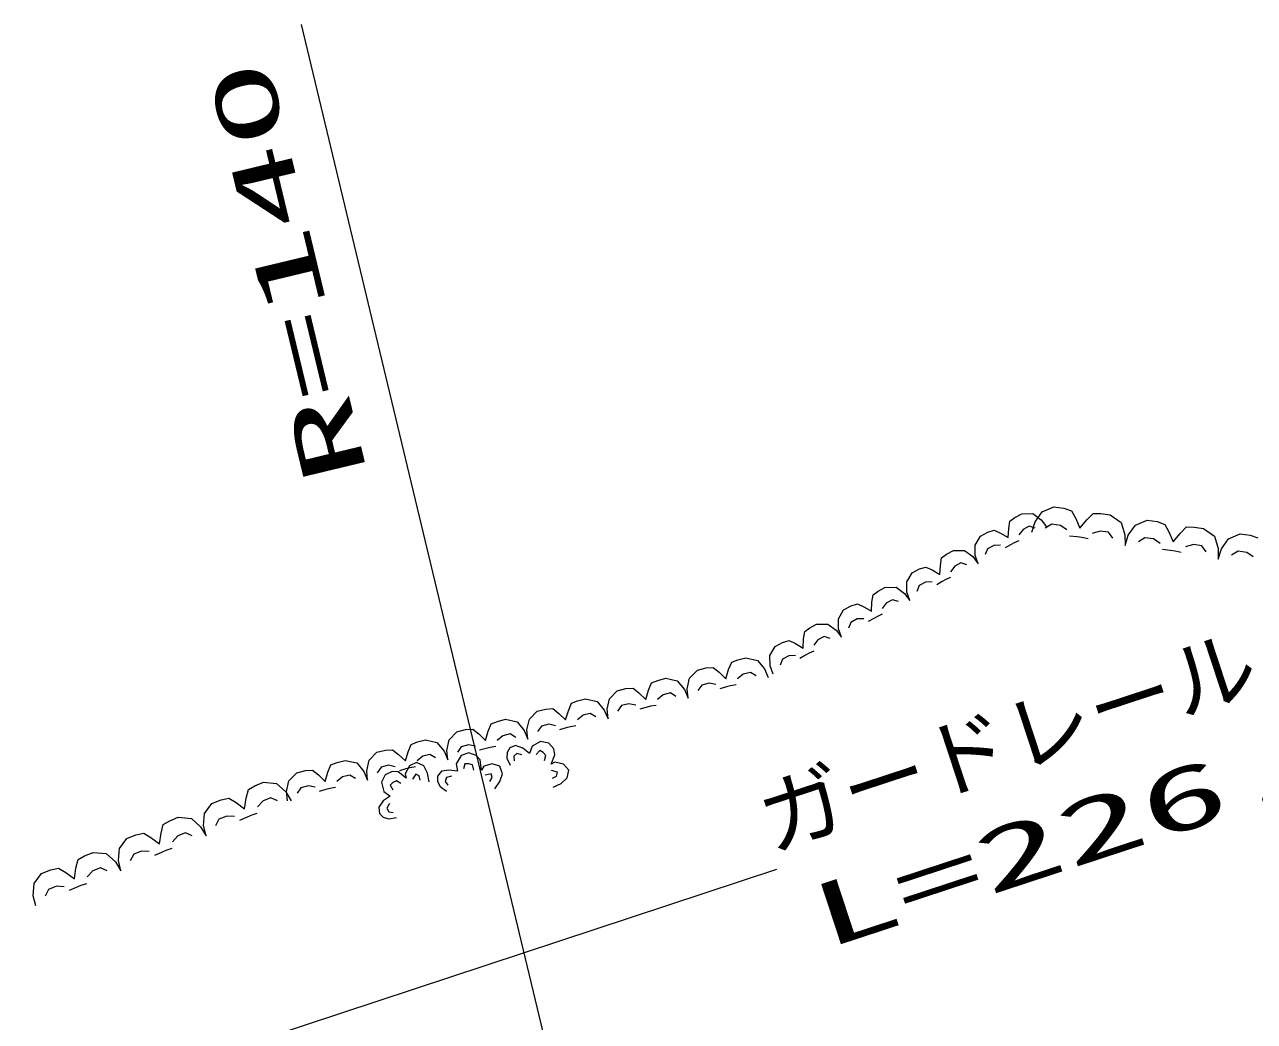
# Model space of a CAD drawing. Units: millimetres, scale not verified. Extents: x 61922 to 701922, y 6976 to 366976.
# Drawn here: x 327904 to 356382, y 275219 to 298308 of the extents above; entities that cross this region are included whole.
import ezdxf
from ezdxf.enums import TextEntityAlignment as Align

# ---------------------------------------------------------------- set-up
doc = ezdxf.new("R2010")
doc.units = ezdxf.units.MM
doc.header["$LTSCALE"] = 1000
doc.layers.add('S-BGD', color=1, linetype='Continuous', lineweight=13)
doc.layers.add('S-BGD-HTXT', color=6, linetype='Continuous', lineweight=13)
doc.styles.add('ＭＳ ゴシック', font='')
doc.styles.get('ＭＳ ゴシック').set_extended_font_data('MS Gothic')

msp = doc.modelspace()

# ---------------------------------------------------------------- linework, layer by layer
at = {"layer": 'S-BGD'}
for p, q in [((351468, 287026), (351738, 287141)), ((351738, 287141), (351970, 287108)), ((351970, 287108), (352148, 287043)), ((350693, 286635), (350718, 286806)), ((350718, 286806), (350836, 286890)), ((350836, 286890), (350995, 286976)), ((350995, 286976), (351252, 286981)), ((351229, 286555), (351302, 286792)), ((351252, 286981), (351447, 286837)), ((351302, 286792), (351468, 287026)), ((351447, 286837), (351571, 286673)), ((352148, 287043), (352244, 286870)), ((352244, 286870), (352343, 286641)), ((352343, 286641), (352504, 286838)), ((352504, 286838), (352652, 286987)), ((352652, 286987), (352828, 286983)), ((352828, 286983), (353043, 286952)), ((353043, 286952), (353298, 286772)), ((353626, 286713), (353896, 286828)), ((353896, 286828), (354127, 286795)), ((354127, 286795), (354305, 286730)), ((350037, 286460), (350207, 286552)), ((350207, 286552), (350357, 286596)), ((350357, 286596), (350505, 286528)), ((350505, 286528), (350684, 286425)), ((350684, 286425), (350693, 286635)), ((351026, 286615), (350931, 286487)), ((351168, 286691), (351026, 286615)), ((351304, 286647), (351168, 286691)), ((351690, 286735), (351539, 286642)), ((351890, 286706), (351690, 286735)), ((352040, 286602), (351890, 286706)), ((352813, 286578), (352629, 286522)), ((353007, 286550), (352813, 286578)), ((353108, 286409), (353007, 286550)), ((353298, 286772), (353384, 286490)), ((353459, 286479), (353626, 286713)), ((354305, 286730), (354401, 286557)), ((354401, 286557), (354500, 286328)), ((354500, 286328), (354661, 286524)), ((354661, 286524), (354809, 286674)), ((354809, 286674), (354985, 286670)), ((354985, 286670), (355201, 286639)), ((355201, 286639), (355455, 286459)), ((355783, 286400), (356053, 286515)), ((356053, 286515), (356285, 286481)), ((349915, 286251), (350037, 286460)), ((349920, 286014), (349915, 286251)), ((350351, 286246), (350205, 286167)), ((350502, 286251), (350351, 286246)), ((350737, 286260), (350608, 286186)), ((350820, 286305), (350737, 286260)), ((350931, 286354), (350820, 286305)), ((352275, 286441), (352097, 286462)), ((352389, 286425), (352275, 286441)), ((352533, 286393), (352389, 286425)), ((353384, 286490), (353386, 286241)), ((353386, 286241), (353459, 286479)), ((353848, 286422), (353696, 286329)), ((354047, 286393), (353848, 286422)), ((354197, 286289), (354047, 286393)), ((354970, 286265), (354786, 286209)), ((355164, 286237), (354970, 286265)), ((355265, 286095), (355164, 286237)), ((355455, 286459), (355541, 286176)), ((355617, 286165), (355783, 286400)), ((356285, 286481), (356463, 286417)), ((349110, 285782), (349135, 285954)), ((349135, 285954), (349253, 286038)), ((349253, 286038), (349412, 286123)), ((349412, 286123), (349669, 286129)), ((349669, 286129), (349864, 285984)), ((349864, 285984), (349988, 285821)), ((349988, 285821), (349920, 286014)), ((350205, 286167), (350150, 286031)), ((354433, 286128), (354254, 286149)), ((354546, 286112), (354433, 286128)), ((354690, 286080), (354546, 286112)), ((355541, 286176), (355544, 285928)), ((355544, 285928), (355617, 286165)), ((356005, 286109), (355854, 286015)), ((356204, 286080), (356005, 286109)), ((356354, 285976), (356204, 286080)), ((348454, 285608), (348624, 285699)), ((348624, 285699), (348773, 285744)), ((348773, 285744), (348922, 285676)), ((348922, 285676), (349100, 285573)), ((349100, 285573), (349110, 285782)), ((349443, 285762), (349348, 285635)), ((349585, 285839), (349443, 285762)), ((349721, 285795), (349585, 285839)), ((348331, 285399), (348454, 285608)), ((348337, 285161), (348331, 285399)), ((348768, 285394), (348622, 285315)), ((348919, 285398), (348768, 285394)), ((349154, 285407), (349025, 285333)), ((349237, 285452), (349154, 285407)), ((349348, 285502), (349237, 285452)), ((347527, 284930), (347552, 285102)), ((347552, 285102), (347670, 285186)), ((347670, 285186), (347828, 285271)), ((347828, 285271), (348086, 285277)), ((348086, 285277), (348281, 285132)), ((348281, 285132), (348405, 284968)), ((348405, 284968), (348337, 285161)), ((348622, 285315), (348567, 285179)), ((346871, 284755), (347041, 284847)), ((347041, 284847), (347190, 284891)), ((347190, 284891), (347339, 284824)), ((347339, 284824), (347517, 284720)), ((347517, 284720), (347527, 284930)), ((347859, 284910), (347765, 284782)), ((348002, 284986), (347859, 284910)), ((348138, 284942), (348002, 284986)), ((346748, 284546), (346871, 284755)), ((346753, 284309), (346748, 284546)), ((347185, 284541), (347038, 284462)), ((347336, 284546), (347185, 284541)), ((347571, 284555), (347442, 284481)), ((347654, 284600), (347571, 284555)), ((347765, 284649), (347654, 284600)), ((345944, 284077), (345969, 284249)), ((345969, 284249), (346087, 284333)), ((346087, 284333), (346245, 284418)), ((346245, 284418), (346503, 284424)), ((346503, 284424), (346698, 284279)), ((346698, 284279), (346822, 284116)), ((346822, 284116), (346753, 284309)), ((347038, 284462), (346984, 284326)), ((345287, 283903), (345458, 283994)), ((345458, 283994), (345607, 284039)), ((345607, 284039), (345756, 283971)), ((345756, 283971), (345934, 283868)), ((345934, 283868), (345944, 284077)), ((346276, 284057), (346182, 283930)), ((346419, 284134), (346276, 284057)), ((346555, 284090), (346419, 284134)), ((345165, 283694), (345287, 283903)), ((345170, 283457), (345165, 283694)), ((345602, 283689), (345455, 283610)), ((345752, 283693), (345602, 283689)), ((345987, 283703), (345859, 283628)), ((346071, 283747), (345987, 283703)), ((346182, 283797), (346071, 283747)), ((343484, 283355), (343684, 283406)), ((343684, 283406), (343850, 283414)), ((343850, 283414), (343986, 283305)), ((344144, 283153), (344208, 283367)), ((344208, 283367), (344278, 283538)), ((344278, 283538), (344421, 283595)), ((344421, 283595), (344607, 283642)), ((344607, 283642), (344874, 283582)), ((344874, 283582), (345039, 283382)), ((345039, 283382), (345125, 283182)), ((345238, 283264), (345170, 283457)), ((345455, 283610), (345401, 283474)), ((342422, 283063), (342566, 283119)), ((342566, 283119), (342751, 283167)), ((342751, 283167), (343019, 283107)), ((343019, 283107), (343184, 282907)), ((343249, 282923), (343304, 283170)), ((343304, 283170), (343484, 283355)), ((343986, 283305), (344144, 283153)), ((344546, 283261), (344416, 283153)), ((344713, 283304), (344546, 283261)), ((344843, 283223), (344713, 283304)), ((341448, 282694), (341629, 282879)), ((341629, 282879), (341828, 282930)), ((341828, 282930), (341994, 282938)), ((341994, 282938), (342131, 282830)), ((342131, 282830), (342288, 282677)), ((342288, 282677), (342352, 282891)), ((342352, 282891), (342422, 283063)), ((342858, 282828), (342691, 282785)), ((342987, 282748), (342858, 282828)), ((343184, 282907), (343270, 282706)), ((343270, 282706), (343249, 282923)), ((343583, 283009), (343492, 282882)), ((343754, 283053), (343583, 283009)), ((343911, 283019), (343754, 283053)), ((344157, 282968), (344005, 282924)), ((344254, 282993), (344157, 282968)), ((344382, 283016), (344254, 282993)), ((340496, 282416), (340566, 282587)), ((340566, 282587), (340710, 282644)), ((340710, 282644), (340896, 282691)), ((340896, 282691), (341163, 282631)), ((341163, 282631), (341328, 282431)), ((341393, 282448), (341448, 282694)), ((341727, 282533), (341636, 282406)), ((341899, 282577), (341727, 282533)), ((342056, 282543), (341899, 282577)), ((342398, 282518), (342301, 282493)), ((342526, 282540), (342398, 282518)), ((342691, 282785), (342560, 282678)), ((339593, 282219), (339773, 282403)), ((339773, 282403), (339972, 282455)), ((339972, 282455), (340138, 282463)), ((340138, 282463), (340275, 282354)), ((340275, 282354), (340433, 282202)), ((340433, 282202), (340496, 282416)), ((340835, 282310), (340704, 282202)), ((341002, 282353), (340835, 282310)), ((341131, 282272), (341002, 282353)), ((341328, 282431), (341414, 282231)), ((341414, 282231), (341393, 282448)), ((342301, 282493), (342149, 282449)), ((337917, 281928), (338117, 281979)), ((338117, 281979), (338283, 281987)), ((338283, 281987), (338419, 281879)), ((338577, 281726), (338641, 281940)), ((338641, 281940), (338711, 282111)), ((338711, 282111), (338854, 282168)), ((338854, 282168), (339040, 282216)), ((339040, 282216), (339307, 282156)), ((339307, 282156), (339472, 281956)), ((339472, 281956), (339558, 281755)), ((339537, 281972), (339593, 282219)), ((339558, 281755), (339537, 281972)), ((339871, 282058), (339780, 281931)), ((340043, 282102), (339871, 282058)), ((340200, 282068), (340043, 282102)), ((340445, 282017), (340293, 281973)), ((340543, 282042), (340445, 282017)), ((340670, 282065), (340543, 282042)), ((336855, 281636), (336999, 281693)), ((336999, 281693), (337184, 281740)), ((337184, 281740), (337452, 281680)), ((337452, 281680), (337617, 281480)), ((337682, 281497), (337737, 281743)), ((337737, 281743), (337917, 281928)), ((338419, 281879), (338577, 281726)), ((338979, 281834), (338849, 281727)), ((339146, 281877), (338979, 281834)), ((339276, 281797), (339146, 281877)), ((339854, 281702), (339658, 281594)), ((340040, 281665), (339854, 281702)), ((340157, 281529), (340040, 281665)), ((335881, 281268), (336061, 281452)), ((336061, 281452), (336261, 281504)), ((336261, 281504), (336427, 281511)), ((336427, 281511), (336564, 281403)), ((336564, 281403), (336721, 281251)), ((336721, 281251), (336785, 281465)), ((336785, 281465), (336855, 281636)), ((337291, 281402), (337124, 281359)), ((337420, 281321), (337291, 281402)), ((337617, 281480), (337703, 281280)), ((337703, 281280), (337682, 281497)), ((338015, 281380), (337898, 281189)), ((338016, 281582), (337925, 281455)), ((338195, 281440), (338015, 281380)), ((338187, 281626), (338016, 281582)), ((338344, 281592), (338187, 281626)), ((338363, 281380), (338195, 281440)), ((338453, 281275), (338363, 281380)), ((338590, 281542), (338438, 281498)), ((338687, 281567), (338590, 281542)), ((338815, 281589), (338687, 281567)), ((339079, 281450), (339074, 281319)), ((339141, 281557), (339079, 281450)), ((339275, 281610), (339141, 281557)), ((339303, 281425), (339232, 281362)), ((339442, 281549), (339275, 281610)), ((339421, 281397), (339303, 281425)), ((339594, 281428), (339442, 281549)), ((339658, 281594), (339594, 281428)), ((339834, 281493), (339748, 281404)), ((339915, 281447), (339834, 281493)), ((339972, 281380), (339915, 281447)), ((339941, 281264), (339972, 281380)), ((340094, 281177), (340183, 281393)), ((340183, 281393), (340157, 281529)), ((334929, 280989), (334999, 281160)), ((334999, 281160), (335143, 281217)), ((335143, 281217), (335328, 281265)), ((335328, 281265), (335596, 281205)), ((335596, 281205), (335761, 281005)), ((335826, 281021), (335881, 281268)), ((336160, 281107), (336069, 280980)), ((336332, 281151), (336160, 281107)), ((336489, 281117), (336332, 281151)), ((336816, 281137), (336720, 280957)), ((336831, 281091), (336734, 281066)), ((336983, 281219), (336816, 281137)), ((336959, 281114), (336831, 281091)), ((337147, 281135), (336983, 281219)), ((337124, 281359), (336993, 281251)), ((337232, 280970), (337147, 281135)), ((337898, 281189), (337925, 281012)), ((338101, 281189), (338071, 281069)), ((338195, 281189), (338101, 281189)), ((338277, 281159), (338195, 281189)), ((338307, 281042), (338277, 281159)), ((338483, 281042), (338453, 281275)), ((338540, 281129), (338483, 281042)), ((338735, 281189), (338540, 281129)), ((338911, 281129), (338735, 281189)), ((338967, 280952), (338911, 281129)), ((339074, 281319), (339148, 281155)), ((339232, 281362), (339241, 281258)), ((340185, 281224), (340094, 281177)), ((340384, 281179), (340185, 281224)), ((340508, 281039), (340384, 281179)), ((334026, 280792), (334206, 280977)), ((334206, 280977), (334405, 281028)), ((334405, 281028), (334571, 281036)), ((334571, 281036), (334708, 280928)), ((334708, 280928), (334866, 280775)), ((334866, 280775), (334929, 280989)), ((335268, 280883), (335137, 280776)), ((335435, 280926), (335268, 280883)), ((335564, 280845), (335435, 280926)), ((335761, 281005), (335847, 280804)), ((335847, 280804), (335826, 281021)), ((336256, 280933), (336171, 280763)), ((336418, 281010), (336256, 280933)), ((336556, 280999), (336418, 281010)), ((336741, 280856), (336556, 280999)), ((336734, 281066), (336582, 281022)), ((336720, 280957), (336741, 280856)), ((336961, 280949), (336887, 280832)), ((337044, 280909), (336961, 280949)), ((337065, 280803), (337044, 280909)), ((337272, 280766), (337232, 280970)), ((337557, 281012), (337467, 280900)), ((337467, 280900), (337467, 280776)), ((337733, 281042), (337557, 281012)), ((337673, 280866), (337643, 280776)), ((337790, 280900), (337673, 280866)), ((337925, 281012), (337733, 281042)), ((338705, 280952), (338570, 280922)), ((338675, 280776), (338735, 280866)), ((338735, 280866), (338705, 280952)), ((338911, 280776), (338967, 280952)), ((340241, 280989), (340109, 281030)), ((340128, 280851), (340224, 280899)), ((340224, 280899), (340241, 280989)), ((340333, 280733), (340469, 280859)), ((340469, 280859), (340508, 281039)), ((333037, 280392), (333087, 280592)), ((333087, 280592), (333237, 280676)), ((333237, 280676), (333434, 280758)), ((333434, 280758), (333738, 280733)), ((333738, 280733), (333951, 280538)), ((333951, 280538), (334077, 280331)), ((333970, 280546), (334026, 280792)), ((333991, 280329), (333970, 280546)), ((334304, 280631), (334213, 280504)), ((334476, 280675), (334304, 280631)), ((334633, 280641), (334476, 280675)), ((334878, 280591), (334726, 280547)), ((334976, 280616), (334878, 280591)), ((335103, 280638), (334976, 280616)), ((336171, 280763), (336224, 280546)), ((336224, 280546), (336367, 280440)), ((336434, 280755), (336367, 280689)), ((336367, 280689), (336431, 280583)), ((336513, 280793), (336434, 280755)), ((336617, 280732), (336513, 280793)), ((337467, 280776), (337527, 280660)), ((337527, 280660), (337673, 280555)), ((337643, 280776), (337703, 280690)), ((338795, 280604), (338911, 280776)), ((340146, 280641), (340333, 280733)), ((332071, 280035), (332241, 280266)), ((332241, 280266), (332453, 280354)), ((332453, 280354), (332635, 280388)), ((332635, 280388), (332802, 280290)), ((332802, 280290), (333000, 280146)), ((333000, 280146), (333037, 280392)), ((333427, 280328), (333299, 280189)), ((333604, 280401), (333427, 280328)), ((333759, 280332), (333604, 280401)), ((336211, 280326), (336108, 280180)), ((336367, 280440), (336211, 280326)), ((336352, 280265), (336293, 280159)), ((331265, 279865), (331462, 279946)), ((331462, 279946), (331767, 279921)), ((332048, 279755), (332071, 280035)), ((332586, 279976), (332403, 279901)), ((332764, 279963), (332586, 279976)), ((333042, 279945), (332882, 279873)), ((333146, 279988), (333042, 279945)), ((333283, 280032), (333146, 279988)), ((336108, 280180), (336123, 280037)), ((336123, 280037), (336211, 279949)), ((336211, 279949), (336336, 279910)), ((336293, 280159), (336336, 280074)), ((336336, 280074), (336439, 280055)), ((331065, 279580), (331116, 279780)), ((331116, 279780), (331265, 279865)), ((331767, 279921), (331979, 279726)), ((331979, 279726), (332105, 279519)), ((332105, 279519), (332048, 279755)), ((332403, 279901), (332323, 279747)), ((336336, 279910), (336513, 279939)), ((330100, 279223), (330270, 279455)), ((330270, 279455), (330482, 279542)), ((330482, 279542), (330663, 279576)), ((330663, 279576), (330831, 279478)), ((330831, 279478), (331028, 279335)), ((331028, 279335), (331065, 279580)), ((331455, 279516), (331328, 279377)), ((331632, 279589), (331455, 279516)), ((331788, 279520), (331632, 279589)), ((329294, 279053), (329491, 279134)), ((329491, 279134), (329795, 279109)), ((329795, 279109), (330008, 278914)), ((330077, 278943), (330100, 279223)), ((330614, 279164), (330432, 279089)), ((330792, 279151), (330614, 279164)), ((331071, 279133), (330910, 279061)), ((331174, 279176), (331071, 279133)), ((331311, 279221), (331174, 279176)), ((329094, 278769), (329144, 278968)), ((329144, 278968), (329294, 279053)), ((330008, 278914), (330134, 278707)), ((330134, 278707), (330077, 278943)), ((330432, 279089), (330351, 278935)), ((328128, 278411), (328298, 278643)), ((328298, 278643), (328510, 278730)), ((328510, 278730), (328692, 278765)), ((328692, 278765), (328859, 278666)), ((328859, 278666), (329056, 278523)), ((329056, 278523), (329094, 278769)), ((329483, 278704), (329356, 278565)), ((329661, 278777), (329483, 278704)), ((329816, 278709), (329661, 278777)), ((328105, 278131), (328128, 278411)), ((328460, 278277), (328379, 278123)), ((328642, 278352), (328460, 278277)), ((328821, 278339), (328642, 278352)), ((329099, 278321), (328938, 278249)), ((329203, 278364), (329099, 278321)), ((329340, 278409), (329203, 278364)), ((328162, 277895), (328105, 278131))]:
    msp.add_line(p, q, dxfattribs=at)
at = {"layer": 'S-BGD-HTXT'}
for p, q in [((334310, 298308), (344808, 254534)), ((327152, 272747), (345320, 278748))]:
    msp.add_line(p, q, dxfattribs=at)

# ---------------------------------------------------------------- texts
at = {"layer": 'S-BGD-HTXT', "style": 'ＭＳ ゴシック', "width": 2}
for s, rotation, p in [('R=140', 103.5, (336276, 288007)), ('L=226.0', 18.2, (346570, 276466))]:
    msp.add_text(s, height=1466, rotation=rotation, dxfattribs=at).set_placement(p, align=Align.BOTTOM_LEFT)
at = {"layer": 'S-BGD-HTXT', "style": 'ＭＳ ゴシック'}
msp.add_text('ガードレール', height=1466, rotation=18.2, dxfattribs=at).set_placement((345326, 278731), align=Align.BOTTOM_LEFT)

doc.saveas('drawing.dxf')
